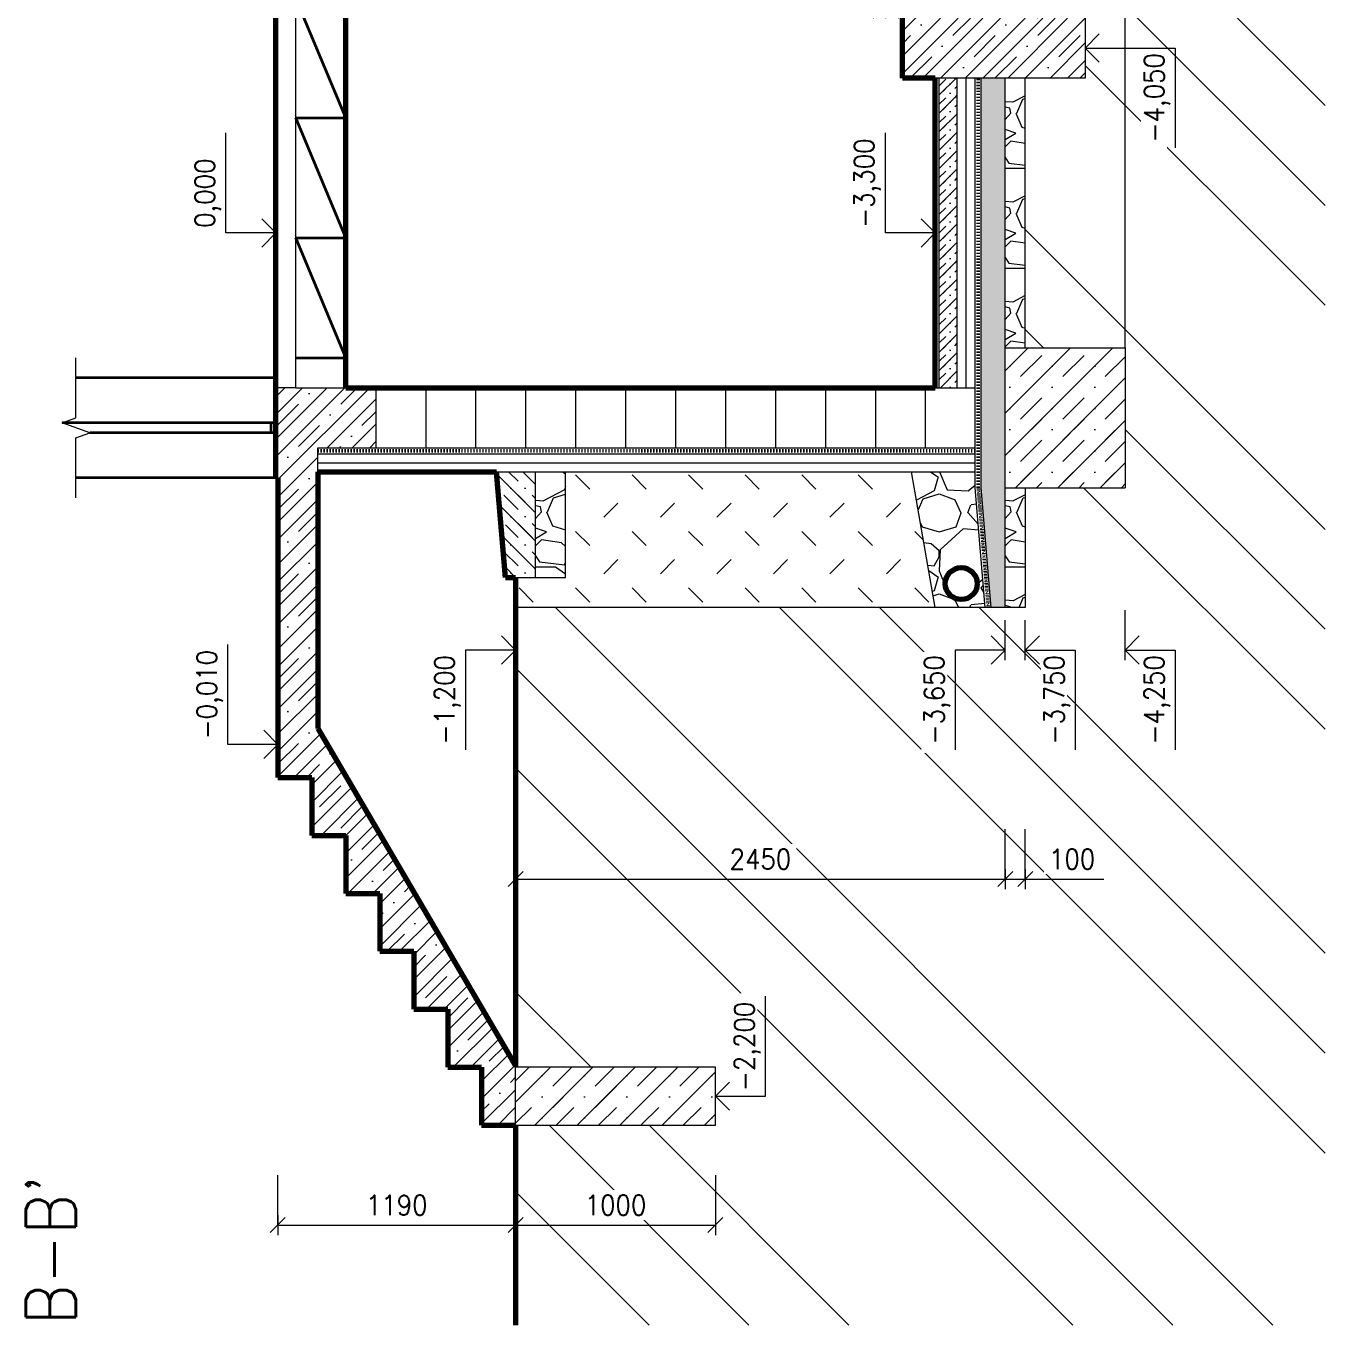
# Model space of a CAD drawing. Header units: millimetres. Extents: x 1661 to 67848, y 26800 to 53490.
# Drawn here: x 61348 to 67848, y 35800 to 42301 of the extents above; entities that cross this region are included whole.
import ezdxf

# ---------------------------------------------------------------- set-up
doc = ezdxf.new("R2010")
doc.units = ezdxf.units.MM
doc.header["$MEASUREMENT"] = 0
doc.linetypes.add('ACAD_ISO02W100', pattern=[15, 12, -3])
doc.linetypes.add('ACAD_ISO03W100', pattern=[30, 12, -18])
doc.layers.get('Defpoints').update_dxf_attribs({"color": 8})
for name, color, linetype, lineweight in [('0.18', 51, 'Continuous', 18), ('0.25', 7, 'Continuous', 25), ('0.35', 6, 'Continuous', 35), ('0.6', 10, 'Continuous', 60), ('0.7', 30, 'Continuous', 70), ('Hydroizolácia', 50, 'ACAD_ISO03W100', 50)]:
    doc.layers.add(name, color=color, linetype=linetype, lineweight=lineweight)
doc.styles.add('MyTextStyle', font='romans.shx', dxfattribs={"width": 0.9})
doc.linetypes.add('TEPELNAIZOLACIA', pattern='A,0.004,[1,tepelnaizolacia,S=1,R=360,X=0,Y=0],-400', length=400.004)
doc.dimstyles.new('Standard SK int', dxfattribs={"dimtxt": 100, "dimasz": 75, "dimexe": 50, "dimexo": 0, "dimgap": 50, "dimtad": 1, "dimdec": 0, "dimrnd": 5, "dimzin": 0, "dimtxsty": 'MyTextStyle', "dimblk": 'OBLIQUE', "dimcen": 0, "dimclrd": 51, "dimclre": 51, "dimadec": 0, "dimazin": 1, "dimtm": 1e-09, "dimtfac": 1, "dimtdec": 0, "dimtofl": 0, "dimtmove": 0, "dimatfit": 2, "dimfxl": 50, "dimfxlon": 1, "dimtfill": 1, "dimtfillclr": 250, "dimtolj": 1, "dimtzin": 0, "dimlwd": 18, "dimlwe": 18, "dimarcsym": 0})
pattern_1 = [(228.01279, (12273.364, 10360.965), (-4000, -4500), [67.268, -6659.544]), (184.96974, (12228.364, 10310.965), (6000, 500), [115.434, -11427.9624]), (132.510447, (12113.364, 10300.965), (5000, -5500), [81.394, -8058.0163]), (267.27369, (11918.364, 10175.965), (500, 10000), [105.119, -10406.779]), (292.833654, (11913.364, 10070.965), (-2500, 6000), [103.0775, -10204.6866]), (357.27369, (11953.364, 9975.965), (-10000, 500), [105.119, -10406.779]), (37.69424, (12058.364, 9970.965), (-6500, -5000), [139.0145, -13762.4243]), (72.25533, (12168.364, 10055.965), (3500, 11000), [131.244, -12993.1607]), (121.429566, (12208.364, 10180.965), (-4000, 6500), [105.475, -10442.0366]), (175.23636, (12153.364, 10270.965), (5500, -500), [120.416, -5900.3813]), (222.397438, (12033.364, 10280.965), (-6000, -5500), [155.724, -15416.6875]), (138.814075, (12413.364, 10170.965), (-3500, 3000), [53.1505, -5261.9224]), (171.469234, (12373.364, 10205.965), (6500, -1000), [101.1185, -10010.7557]), (225, (12273.36, 10220.97), (-6e-14, -500), [70.7105, -636.3963]), (203.19859, (12238.364, 10280.965), (2500, 1000), [38.079, -3769.8076]), (291.80141, (12203.36, 10265.965), (-500, 1500), [53.8515, -2638.731]), (30.96376, (12223.36, 10215.965), (1500, 1000), [87.4645, -2828.0114]), (161.56505, (12298.36, 10260.97), (1000, -500), [63.2455, -1517.8933]), (16.38954, (11913.364, 10265.965), (5000, 1500), [88.6, -8771.4226]), (70.346176, (11998.364, 10290.965), (-2000, -5500), [74.3305, -7358.704]), (293.19859, (12298.364, 10360.965), (-1000, 2500), [76.1575, -3731.729]), (343.61046, (12328.364, 10290.965), (-5000, 1500), [88.6, -8771.4226]), (339.44395, (11913.364, 9955.965), (-2500, 1000), [85.44, -4186.562]), (294.77514, (11993.364, 9925.965), (-2500, 5500), [71.589, -7087.3215]), (66.80141, (12303.364, 9860.965), (1000, 2500), [76.1575, -3731.729]), (17.354025, (12333.364, 9930.965), (-6500, -2000), [83.8155, -8297.7118]), (69.44395, (12058.364, 9860.965), (-1000, -2500), [42.72, -4229.282]), (101.30993, (12273.36, 9860.97), (-500, 2000), [25.495, -2524.0148]), (165.96376, (12268.36, 9885.97), (1500, -500), [103.0775, -1958.4753]), (186.009006, (12168.364, 9910.965), (5000, 500), [95.525, -9456.9616]), (303.69007, (12223.36, 10170.97), (-500, 1000), [72.111, -1730.6646]), (353.157227, (12263.364, 10110.965), (8500, -1000), [125.897, -12463.7813]), (60.9454, (12388.364, 10095.965), (-2000, -3500), [51.478, -5096.337]), (90, (12413.36, 10140.97), (-500, 500), [30, -470]), (120.25644, (12158.364, 9925.965), (2000, -3500), [69.462, -6876.76]), (48.01279, (12123.364, 9985.965), (4000, 4500), [134.536, -6592.276]), (0, (12213.36, 10085.97), (500, 500), [130, -370]), (325.304846, (12343.364, 10085.965), (5000, -3500), [79.057, -7826.637]), (254.0546, (12408.364, 10040.965), (-500, -2000), [72.801, -3567.254]), (207.645975, (12388.364, 9970.965), (-9500, -5000), [118.5325, -11734.737]), (175.42608, (12283.364, 9915.965), (-6500, 500), [125.3995, -12414.5367])]

# ---------------------------------------------------------------- blocks, each defined once
blk = doc.blocks.new('_Oblique')
at = {"color": 0, "linetype": 'ByBlock', "lineweight": -2}
blk.add_line((-0.5, -0.5), (0.5, 0.5), dxfattribs=at)
blk = doc.blocks.new('*D113')
at = {"layer": '0.25', "color": 51, "linetype": 'Continuous', "lineweight": 18, "transparency": 16777216}
for p, q in [((62608, 36350.5), (62608, 36250.5)), ((63798, 36350.5), (63798, 36250.5)), ((62608, 36300.5), (63798, 36300.5))]:
    blk.add_line(p, q, dxfattribs=at)
at = {"layer": 'Defpoints', "color": 0, "transparency": 16777216}
for p in [(62608, 38540.5), (63798, 38540.5), (63798, 36300.5)]:
    blk.add_point(p, dxfattribs=at)
at = {"layer": '0.25', "color": 51, "lineweight": 18, "transparency": 16777216, "xscale": 75, "yscale": 75, "zscale": 75, "rotation": 180}
blk.add_blockref('_Oblique', (62608, 36300.5), dxfattribs=at)
at = {"layer": '0.25', "color": 51, "lineweight": 18, "transparency": 16777216, "xscale": 75, "yscale": 75, "zscale": 75}
blk.add_blockref('_Oblique', (63798, 36300.5), dxfattribs=at)
at = {"layer": '0.25', "color": 0, "transparency": 16777216, "insert": (63203, 36400.5), "char_height": 100, "attachment_point": 5, "style": 'MyTextStyle', "bg_fill": 3, "box_fill_scale": 1.25, "bg_fill_color": 256, "bg_fill_true_color": 13158600, "bg_fill_transparency": 0}
blk.add_mtext('\\A1;1190', dxfattribs=at)
blk = doc.blocks.new('*D114')
at = {"layer": '0.25', "color": 51, "linetype": 'Continuous', "lineweight": 18, "transparency": 16777216}
for p, q in [((63798, 36350.5), (63798, 36250.5)), ((64798, 36350.5), (64798, 36250.5)), ((63798, 36300.5), (64798, 36300.5))]:
    blk.add_line(p, q, dxfattribs=at)
at = {"layer": 'Defpoints', "color": 0, "transparency": 16777216}
for p in [(63798, 38540.5), (64798, 37090.5), (64798, 36300.5)]:
    blk.add_point(p, dxfattribs=at)
at = {"layer": '0.25', "color": 51, "lineweight": 18, "transparency": 16777216, "xscale": 75, "yscale": 75, "zscale": 75, "rotation": 180}
blk.add_blockref('_Oblique', (63798, 36300.5), dxfattribs=at)
at = {"layer": '0.25', "color": 51, "lineweight": 18, "transparency": 16777216, "xscale": 75, "yscale": 75, "zscale": 75}
blk.add_blockref('_Oblique', (64798, 36300.5), dxfattribs=at)
at = {"layer": '0.25', "color": 0, "transparency": 16777216, "insert": (64298, 36400.5), "char_height": 100, "attachment_point": 5, "style": 'MyTextStyle', "bg_fill": 3, "box_fill_scale": 1.25, "bg_fill_color": 256, "bg_fill_true_color": 13158600, "bg_fill_transparency": 0}
blk.add_mtext('\\A1;1000', dxfattribs=at)
blk = doc.blocks.new('*D115')
at = {"layer": '0.25', "color": 51, "linetype": 'Continuous', "lineweight": 18, "transparency": 16777216}
for p, q in [((63798, 38081.8), (63798, 37981.8)), ((63798, 38031.8), (66248, 38031.8)), ((66248, 38081.8), (66248, 37981.8))]:
    blk.add_line(p, q, dxfattribs=at)
at = {"layer": 'Defpoints', "color": 0, "transparency": 16777216}
for p in [(63798, 39390.5), (66248, 39390.5), (66248, 38031.8)]:
    blk.add_point(p, dxfattribs=at)
at = {"layer": '0.25', "color": 51, "lineweight": 18, "transparency": 16777216, "xscale": 75, "yscale": 75, "zscale": 75, "rotation": 180}
blk.add_blockref('_Oblique', (63798, 38031.8), dxfattribs=at)
at = {"layer": '0.25', "color": 51, "lineweight": 18, "transparency": 16777216, "xscale": 75, "yscale": 75, "zscale": 75}
blk.add_blockref('_Oblique', (66248, 38031.8), dxfattribs=at)
at = {"layer": '0.25', "color": 0, "transparency": 16777216, "insert": (65023, 38131.8), "char_height": 100, "attachment_point": 5, "style": 'MyTextStyle', "bg_fill": 3, "box_fill_scale": 1.25, "bg_fill_color": 256, "bg_fill_true_color": 13158600, "bg_fill_transparency": 0}
blk.add_mtext('\\A1;2450', dxfattribs=at)
blk = doc.blocks.new('*D116')
at = {"layer": '0.25', "color": 51, "linetype": 'Continuous', "lineweight": 18, "transparency": 16777216}
for p, q in [((66248, 38081.8), (66248, 37981.8)), ((66248, 38031.8), (66348, 38031.8)), ((66348, 38081.8), (66348, 37981.8)), ((66348, 38031.8), (66741.5, 38031.8))]:
    blk.add_line(p, q, dxfattribs=at)
at = {"layer": 'Defpoints', "color": 0, "transparency": 16777216}
for p in [(66248, 39390.5), (66348, 39390.5), (66348, 38031.8)]:
    blk.add_point(p, dxfattribs=at)
at = {"layer": '0.25', "color": 51, "lineweight": 18, "transparency": 16777216, "xscale": 75, "yscale": 75, "zscale": 75, "rotation": 180}
blk.add_blockref('_Oblique', (66248, 38031.8), dxfattribs=at)
at = {"layer": '0.25', "color": 51, "lineweight": 18, "transparency": 16777216, "xscale": 75, "yscale": 75, "zscale": 75}
blk.add_blockref('_Oblique', (66348, 38031.8), dxfattribs=at)
at = {"layer": '0.25', "color": 0, "transparency": 16777216, "insert": (66582.3, 38131.8), "char_height": 100, "attachment_point": 5, "style": 'MyTextStyle', "bg_fill": 3, "box_fill_scale": 1.25, "bg_fill_color": 256, "bg_fill_true_color": 13158600, "bg_fill_transparency": 0}
blk.add_mtext('\\A1;100', dxfattribs=at)
blk = doc.blocks.new('*D121')
at = {"layer": '0.25', "color": 51, "linetype": 'Continuous', "lineweight": 18, "transparency": 16777216}
for p, q in [((66248, 43055.3), (66248, 43155.3)), ((66248, 43105.3), (66648, 43105.3)), ((66648, 43055.3), (66648, 43155.3))]:
    blk.add_line(p, q, dxfattribs=at)
at = {"layer": 'Defpoints', "color": 0, "transparency": 16777216}
for p in [(66648, 43105.3), (66248, 42040.5), (66648, 42040.5)]:
    blk.add_point(p, dxfattribs=at)
at = {"layer": '0.25', "color": 51, "lineweight": 18, "transparency": 16777216, "xscale": 75, "yscale": 75, "zscale": 75, "rotation": 180}
blk.add_blockref('_Oblique', (66248, 43105.3), dxfattribs=at)
at = {"layer": '0.25', "color": 51, "lineweight": 18, "transparency": 16777216, "xscale": 75, "yscale": 75, "zscale": 75}
blk.add_blockref('_Oblique', (66648, 43105.3), dxfattribs=at)
at = {"layer": '0.25', "color": 0, "transparency": 16777216, "insert": (66448, 43205.3), "char_height": 100, "attachment_point": 5, "style": 'MyTextStyle', "bg_fill": 3, "box_fill_scale": 1.25, "bg_fill_color": 256, "bg_fill_true_color": 13158600, "bg_fill_transparency": 0}
blk.add_mtext('\\A1;400', dxfattribs=at)
blk = doc.blocks.new('*D122')
at = {"layer": '0.25', "color": 51, "linetype": 'Continuous', "lineweight": 18, "transparency": 16777216}
for p, q in [((66098, 43055.3), (66098, 43155.3)), ((66248, 43105.3), (66098, 43105.3)), ((66248, 43055.3), (66248, 43155.3))]:
    blk.add_line(p, q, dxfattribs=at)
at = {"layer": 'Defpoints', "color": 0, "transparency": 16777216}
for p in [(66098, 43105.3), (66098, 42040.5), (66248, 42040.5)]:
    blk.add_point(p, dxfattribs=at)
at = {"layer": '0.25', "color": 51, "lineweight": 18, "transparency": 16777216, "xscale": 75, "yscale": 75, "zscale": 75, "rotation": 180}
blk.add_blockref('_Oblique', (66098, 43105.3), dxfattribs=at)
at = {"layer": '0.25', "color": 51, "lineweight": 18, "transparency": 16777216, "xscale": 75, "yscale": 75, "zscale": 75}
blk.add_blockref('_Oblique', (66248, 43105.3), dxfattribs=at)
at = {"layer": '0.25', "color": 0, "transparency": 16777216, "insert": (66173, 43275.3), "char_height": 100, "attachment_point": 5, "style": 'MyTextStyle', "bg_fill": 3, "box_fill_scale": 1.25, "bg_fill_color": 256, "bg_fill_true_color": 13158600, "bg_fill_transparency": 0}
blk.add_mtext('\\A1;150', dxfattribs=at)
blk = doc.blocks.new('*D123')
at = {"layer": '0.25', "color": 51, "linetype": 'Continuous', "lineweight": 18, "transparency": 16777216}
for p, q in [((65898, 43105.3), (65491.5, 43105.3)), ((65898, 43055.3), (65898, 43155.3)), ((66098, 43105.3), (65898, 43105.3)), ((66098, 43055.3), (66098, 43155.3))]:
    blk.add_line(p, q, dxfattribs=at)
at = {"layer": 'Defpoints', "color": 0, "transparency": 16777216}
for p in [(65898, 43105.3), (65898, 42040.5), (66098, 42040.5)]:
    blk.add_point(p, dxfattribs=at)
at = {"layer": '0.25', "color": 51, "lineweight": 18, "transparency": 16777216, "xscale": 75, "yscale": 75, "zscale": 75, "rotation": 180}
blk.add_blockref('_Oblique', (65898, 43105.3), dxfattribs=at)
at = {"layer": '0.25', "color": 51, "lineweight": 18, "transparency": 16777216, "xscale": 75, "yscale": 75, "zscale": 75}
blk.add_blockref('_Oblique', (66098, 43105.3), dxfattribs=at)
at = {"layer": '0.25', "color": 0, "transparency": 16777216, "insert": (65657.3, 43205.3), "char_height": 100, "attachment_point": 5, "style": 'MyTextStyle', "bg_fill": 3, "box_fill_scale": 1.25, "bg_fill_color": 256, "bg_fill_true_color": 13158600, "bg_fill_transparency": 0}
blk.add_mtext('\\A1;200', dxfattribs=at)

msp = doc.modelspace()

# ---------------------------------------------------------------- hatches: boundary and pattern name
at = {"layer": '0.18'}
h = msp.add_hatch(dxfattribs=at)
h.set_pattern_fill('ZEMINAPOVODNA', color=256, scale=500, angle=90, pattern_type=2)
h.set_pattern_definition([(135, (11913.4, 9861), (-2121.32, 1e-13), []), (135, (11913.4, 10361), (-2121.32, 1e-13), []), (135, (11913.4, 10861), (-2121.32, 1e-13), [])])
h.paths.add_polyline_path([(67848, 53490.5), (63798, 53490.5), (63798, 51490.5), (66348, 51490.5), (66348, 50890.5), (66848, 50890.5), (66848, 50190.5), (66348, 50190.5), (66348, 46640.5), (66748, 46640.5), (66748, 45840.5), (66348, 45840.5), (66348, 42340.5), (66648, 42340.5), (66648, 42040.5), (66348, 42040.5), (66348, 40690.5), (66848, 40690.5), (66848, 39990.5), (66348, 39990.5), (66348, 39390.5), (63798, 39390.5), (63798, 37090.5), (64798, 37090.5), (64798, 36800.5), (63798, 36800.5), (63798, 35800.5), (67848, 35800.5)])
h = msp.add_hatch(dxfattribs=at)
h.set_pattern_fill('BETONBEZVYSTUZE', color=256, scale=75, angle=90, pattern_type=2)
h.set_pattern_definition([(135, (66192.965, 40065.496), (-106.066, 6e-15), []), (135, (66117.965, 40140.496), (-53.03301, 3e-15), [75, -37.5, 0, -37.5])])
h.paths.add_polyline_path([(66248, 42040.5), (66128, 42040.5), (66128, 39990.5), (66178, 39390.5), (66248, 39390.5)])
h.paths.add_polyline_path([(66128, 42340.5), (66248, 42340.5), (66248, 51490.5), (66178, 51490.5), (66128, 50890.5)])
h = msp.add_hatch(dxfattribs=at)
h.set_pattern_fill('BETONSVYSTUZOU', color=256, scale=150, pattern_type=2)
h.set_pattern_definition([(45, (66047.96, 42040.5), (0, 212.132), []), (45, (66197.96, 42040.5), (106.066, 318.198), [150, -75, 0, -75]), (45, (66347.96, 42040.5), (0, 212.132), [])])
h.paths.add_polyline_path([(65898, 42040.5), (66648, 42040.5), (66648, 42340.5), (65904.2, 42340.5), (65898, 42351.8), (65534.4, 43012.8), (65468.7, 42976.6), (65479.9, 42904.4), (65424.9, 42952.5), (65403, 42940.5), (65403, 42640.5), (65568, 42640.5), (65568, 42340.5), (65733, 42340.5), (65733, 42040.5)])
h = msp.add_hatch(dxfattribs=at)
h.set_pattern_fill('BETONBEZVYSTUZE', color=256, scale=65, pattern_type=2)
h.set_pattern_definition([(45, (66022.965, 46105.496), (0, 91.9239), []), (45, (66087.965, 46170.496), (0, 45.96194), [65, -32.5, 0, -32.5])])
h.paths.add_polyline_path([(66008, 42040.5), (65918, 42040.5), (65918, 40490.5), (66008, 40490.5)])
h = msp.add_hatch(dxfattribs=at)
h.set_pattern_fill('GRAVEL', color=256, scale=500)
h.set_pattern_definition(pattern_1)
h.paths.add_polyline_path([(66248, 40690.5), (66348, 40690.5), (66348, 42040.5), (66248, 42040.5)])
h = msp.add_hatch(dxfattribs=at)
h.set_pattern_fill('BETONBEZVYSTUZE', color=256, scale=150, pattern_type=2)
h.set_pattern_definition([(45, (-435.22, 11015.76), (0, 212.13203), []), (45, (-285.22, 11165.756), (0, 106.06602), [150, -75, 0, -75])])
h.paths.add_polyline_path([(66248, 39990.5), (66848, 39990.5), (66848, 40690.5), (66248, 40690.5)])
h = msp.add_hatch(dxfattribs=at)
h.set_pattern_fill('BETONSVYSTUZOU', color=256, scale=150, pattern_type=2)
h.set_pattern_definition([(45, (13982.67, 9860.97), (0, 212.13203), []), (45, (14132.67, 9860.97), (106.066, 318.19805), [150, -75, 0, -75]), (45, (14282.67, 9860.97), (0, 212.13203), [])])
h.paths.add_polyline_path([(62808, 38785.9), (62808, 40190.5), (63098, 40190.5), (63098, 40490.5), (62948, 40490.5), (62698, 40490.5), (62598, 40490.5), (62598, 40040.5), (62608, 40040.5), (62608, 38540.5), (62778, 38540.5), (62778, 38250.5), (62948, 38250.5), (62948, 37960.5), (63118, 37960.5), (63118, 37670.5), (63288, 37670.5), (63288, 37380.5), (63458, 37380.5), (63458, 37090.5), (63628, 37090.5), (63628, 36800.5), (63798, 36800.5), (63798, 37097.1)])
h = msp.add_hatch(dxfattribs=at)
h.set_pattern_fill('BETONBEZVYSTUZE', color=256, scale=100, angle=90, pattern_type=2)
h.set_pattern_definition([(135, (63697.96, 39640.5), (-141.421, 9e-15), []), (135, (63597.965, 39740.496), (-70.7107, 4e-15), [100, -50, 0, -50])])
h.paths.add_polyline_path([(63898, 40070.5), (63748, 40070.5), (63701.6, 40070.5), (63722.6, 39830.9), (63748, 39805.5), (63726.6, 39784.2), (63748, 39540.5), (63798, 39540.5), (63898, 39540.5)])
h = msp.add_hatch(dxfattribs=at)
h.set_pattern_fill('ZEMINANASYPANA', color=256, scale=100, pattern_type=2)
h.set_pattern_definition([(45, (11913.36, 9860.97), (0, 282.8427), [100, -300]), (135, (12125.46, 10002.39), (-282.8427, 2e-14), [100, -300])])
h.paths.add_polyline_path([(65778.1, 40070.5), (64048, 40070.5), (64048, 39540.5), (63798, 39540.5), (63798, 39390.5), (65898, 39390.5)])
h = msp.add_hatch(dxfattribs=at)
h.set_pattern_fill('GRAVEL', color=256, scale=500)
h.set_pattern_definition([(228.01279, (-75.224, 11365.756), (-4000, -4500), [67.268, -6659.544]), (184.96974, (-120.224, 11315.756), (6000, 500), [115.434, -11427.9624]), (132.510447, (-235.224, 11305.756), (5000, -5500), [81.394, -8058.0163]), (267.27369, (-430.224, 11180.756), (500, 10000), [105.119, -10406.779]), (292.833654, (-435.224, 11075.756), (-2500, 6000), [103.0775, -10204.6866]), (357.27369, (-395.224, 10980.756), (-10000, 500), [105.119, -10406.779]), (37.69424, (-290.224, 10975.756), (-6500, -5000), [139.0145, -13762.4243]), (72.255328, (-180.224, 11060.756), (3500, 11000), [131.244, -12993.1607]), (121.429566, (-140.224, 11185.756), (-4000, 6500), [105.475, -10442.0366]), (175.23636, (-195.224, 11275.756), (5500, -500), [120.416, -5900.3813]), (222.397438, (-315.224, 11285.756), (-6000, -5500), [155.724, -15416.6875]), (138.814075, (64.776, 11175.756), (-3500, 3000), [53.1505, -5261.9224]), (171.469234, (24.776, 11210.756), (6500, -1000), [101.1185, -10010.7557]), (225, (-75.22, 11225.76), (-6e-14, -500), [70.7105, -636.3963]), (203.19859, (-110.224, 11285.756), (2500, 1000), [38.079, -3769.8076]), (291.80141, (-145.22, 11270.76), (-500, 1500), [53.8515, -2638.731]), (30.96376, (-125.22, 11220.76), (1500, 1000), [87.4645, -2828.0114]), (161.56505, (-50.22, 11265.76), (1000, -500), [63.2455, -1517.8933]), (16.38954, (-435.224, 11270.756), (5000, 1500), [88.6, -8771.4226]), (70.346176, (-350.224, 11295.756), (-2000, -5500), [74.3305, -7358.704]), (293.19859, (-50.224, 11365.756), (-1000, 2500), [76.1575, -3731.729]), (343.61046, (-20.224, 11295.756), (-5000, 1500), [88.6, -8771.4226]), (339.443955, (-435.224, 10960.756), (-2500, 1000), [85.44, -4186.562]), (294.77514, (-355.224, 10930.756), (-2500, 5500), [71.589, -7087.3215]), (66.80141, (-45.224, 10865.756), (1000, 2500), [76.1575, -3731.729]), (17.354025, (-15.224, 10935.756), (-6500, -2000), [83.8155, -8297.7118]), (69.443955, (-290.224, 10865.756), (-1000, -2500), [42.72, -4229.282]), (101.30993, (-75.22, 10865.76), (-500, 2000), [25.495, -2524.0148]), (165.96376, (-80.22, 10890.76), (1500, -500), [103.0775, -1958.4753]), (186.009006, (-180.224, 10915.756), (5000, 500), [95.525, -9456.9616]), (303.69007, (-125.22, 11175.76), (-500, 1000), [72.111, -1730.6646]), (353.157227, (-85.224, 11115.756), (8500, -1000), [125.897, -12463.7813]), (60.945396, (39.776, 11100.756), (-2000, -3500), [51.478, -5096.337]), (90, (64.8, 11145.76), (-500, 500), [30, -470]), (120.25644, (-190.224, 10930.756), (2000, -3500), [69.462, -6876.76]), (48.01279, (-225.224, 10990.756), (4000, 4500), [134.536, -6592.276]), (0, (-135.2, 11090.76), (500, 500), [130, -370]), (325.304846, (-5.224, 11090.756), (5000, -3500), [79.057, -7826.637]), (254.0546, (59.776, 11045.756), (-500, -2000), [72.801, -3567.254]), (207.645975, (39.776, 10975.756), (-9500, -5000), [118.5325, -11734.737]), (175.42608, (-65.224, 10920.756), (-6500, 500), [125.3995, -12414.5367])])
h.paths.add_polyline_path([(63898, 39540.5), (63948, 39540.5), (64048, 39540.5), (64048, 40070.5), (63898, 40070.5)])
h = msp.add_hatch(dxfattribs=at)
h.set_pattern_fill('GRAVEL', color=256, scale=500)
h.set_pattern_definition(pattern_1)
h.paths.add_polyline_path([(65898, 39390.5), (66148, 39390.5), (66098, 39990.5), (66098, 40070.5), (65778.1, 40070.5)])
h.paths.add_polyline_path([(66108, 39510.5, -1), (65948, 39510.5, -1)], flags=16)
h = msp.add_hatch(dxfattribs=at)
h.set_pattern_fill('GRAVEL', color=256, scale=500)
h.set_pattern_definition([(228.01279, (-225.224, 11365.756), (-4000, -4500), [67.268, -6659.544]), (184.96974, (-270.224, 11315.756), (6000, 500), [115.434, -11427.9624]), (132.510447, (-385.224, 11305.756), (5000, -5500), [81.394, -8058.0163]), (267.27369, (-580.224, 11180.756), (500, 10000), [105.119, -10406.779]), (292.833654, (-585.224, 11075.756), (-2500, 6000), [103.0775, -10204.6866]), (357.27369, (-545.224, 10980.756), (-10000, 500), [105.119, -10406.779]), (37.69424, (-440.224, 10975.756), (-6500, -5000), [139.0145, -13762.4243]), (72.255328, (-330.224, 11060.756), (3500, 11000), [131.244, -12993.1607]), (121.429566, (-290.224, 11185.756), (-4000, 6500), [105.475, -10442.0366]), (175.23636, (-345.224, 11275.756), (5500, -500), [120.416, -5900.3813]), (222.397438, (-465.224, 11285.756), (-6000, -5500), [155.724, -15416.6875]), (138.814075, (-85.224, 11175.756), (-3500, 3000), [53.1505, -5261.9224]), (171.469234, (-125.224, 11210.756), (6500, -1000), [101.1185, -10010.7557]), (225, (-225.22, 11225.76), (-6e-14, -500), [70.7105, -636.3963]), (203.19859, (-260.224, 11285.756), (2500, 1000), [38.079, -3769.8076]), (291.80141, (-295.22, 11270.76), (-500, 1500), [53.8515, -2638.731]), (30.96376, (-275.22, 11220.76), (1500, 1000), [87.4645, -2828.0114]), (161.56505, (-200.22, 11265.76), (1000, -500), [63.2455, -1517.8933]), (16.38954, (-585.224, 11270.756), (5000, 1500), [88.6, -8771.4226]), (70.346176, (-500.224, 11295.756), (-2000, -5500), [74.3305, -7358.704]), (293.19859, (-200.224, 11365.756), (-1000, 2500), [76.1575, -3731.729]), (343.61046, (-170.224, 11295.756), (-5000, 1500), [88.6, -8771.4226]), (339.443955, (-585.224, 10960.756), (-2500, 1000), [85.44, -4186.562]), (294.77514, (-505.224, 10930.756), (-2500, 5500), [71.589, -7087.3215]), (66.80141, (-195.224, 10865.756), (1000, 2500), [76.1575, -3731.729]), (17.354025, (-165.224, 10935.756), (-6500, -2000), [83.8155, -8297.7118]), (69.443955, (-440.224, 10865.756), (-1000, -2500), [42.72, -4229.282]), (101.30993, (-225.22, 10865.76), (-500, 2000), [25.495, -2524.0148]), (165.96376, (-230.22, 10890.76), (1500, -500), [103.0775, -1958.4753]), (186.009006, (-330.224, 10915.756), (5000, 500), [95.525, -9456.9616]), (303.69007, (-275.22, 11175.76), (-500, 1000), [72.111, -1730.6646]), (353.157227, (-235.224, 11115.756), (8500, -1000), [125.897, -12463.7813]), (60.945396, (-110.224, 11100.756), (-2000, -3500), [51.478, -5096.337]), (90, (-85.2, 11145.76), (-500, 500), [30, -470]), (120.256437, (-340.224, 10930.756), (2000, -3500), [69.462, -6876.76]), (48.01279, (-375.224, 10990.756), (4000, 4500), [134.536, -6592.276]), (0, (-285.2, 11090.76), (500, 500), [130, -370]), (325.304846, (-155.224, 11090.756), (5000, -3500), [79.057, -7826.637]), (254.0546, (-90.224, 11045.756), (-500, -2000), [72.801, -3567.254]), (207.645975, (-110.224, 10975.756), (-9500, -5000), [118.5325, -11734.737]), (175.42608, (-215.224, 10920.756), (-6500, 500), [125.3995, -12414.5367])])
h.paths.add_polyline_path([(66348, 39990.5), (66248, 39990.5), (66248, 39390.5), (66348, 39390.5)])
h = msp.add_hatch(dxfattribs=at)
h.set_pattern_fill('BETONBEZVYSTUZE', color=256, scale=150, pattern_type=2)
h.set_pattern_definition([(45, (13982.67, 10010.97), (0, 212.13203), []), (45, (14132.674, 10160.965), (0, 106.06602), [150, -75, 0, -75])])
h.paths.add_polyline_path([(63798, 37090.5), (63798, 36800.5), (64798, 36800.5), (64798, 37090.5)])

# ---------------------------------------------------------------- linework, layer by layer
for p, q in [((62698, 40490.5), (62698, 50810.5)), ((66648, 42340.5), (66648, 42040.5)), ((66648, 42190.5), (66718.7, 42261.2)), ((66648, 42190.5), (67098, 42190.5)), ((66648, 42190.5), (66718.7, 42119.8)), ((67098, 42190.5), (67098, 41690.5)), ((66648, 42040.5), (65898, 42040.5)), ((65918, 40490.5), (65918, 42040.5)), ((66008, 40490.5), (66008, 42040.5)), ((66098, 39990.5), (66098, 42040.5)), ((66128, 39990.5), (66128, 42040.5)), ((66248, 39390.5), (66248, 42040.5)), ((66348, 40690.5), (66348, 42040.5)), ((62348, 41265.5), (62348, 41765.5)), ((65648, 41265.5), (65648, 41765.5)), ((62598, 41265.5), (62527.3, 41336.2)), ((65898, 41265.5), (65827.3, 41336.2)), ((62598, 41265.5), (62348, 41265.5)), ((62598, 41265.5), (62527.3, 41194.8)), ((65898, 41265.5), (65648, 41265.5)), ((65898, 41265.5), (65827.3, 41194.8)), ((66248, 40690.5), (66848, 40690.5)), ((66848, 40690.5), (66848, 39990.5)), ((62698, 40490.5), (62598, 40490.5)), ((62698, 40490.5), (62948, 40490.5)), ((65898, 40490.5), (66098, 40490.5)), ((62808, 40190.5), (66098, 40190.5)), ((62808, 40070.5), (62808, 40190.5)), ((62808, 40160.5), (66098, 40160.5)), ((63701.6, 40070.5), (66098, 40070.5)), ((63898, 39540.5), (63898, 40070.5)), ((64048, 39540.5), (64048, 40070.5)), ((65898, 39390.5), (65778.1, 40070.5)), ((66148, 39390.5), (66098, 39990.5)), ((66178, 39390.5), (66128, 39990.5)), ((66248, 39990.5), (66848, 39990.5)), ((66348, 39990.5), (66348, 39390.5)), ((63798, 39540.5), (63898, 39540.5)), ((63898, 39540.5), (64048, 39540.5)), ((66248, 39390.5), (63798, 39390.5)), ((66348, 39390.5), (66248, 39390.5)), ((66248, 39128), (66248, 39328)), ((66348, 39128), (66348, 39328)), ((66848, 39128), (66848, 39378)), ((62358, 38705.9), (62358, 39205.9)), ((63798, 39178), (63727.3, 39248.7)), ((66248, 39178), (66177.3, 39248.7)), ((66348, 39178), (66418.7, 39248.7)), ((66848, 39178), (66918.7, 39248.7)), ((63798, 39178), (63548, 39178)), ((63548, 39178), (63548, 38678)), ((63798, 39178), (63727.3, 39107.3)), ((66248, 39178), (65998, 39178)), ((65998, 39178), (65998, 38678)), ((66248, 39178), (66177.3, 39107.3)), ((66348, 39178), (66598, 39178)), ((66348, 39178), (66418.7, 39107.3)), ((66598, 39178), (66598, 38678)), ((66848, 39178), (67098, 39178)), ((66848, 39178), (66918.7, 39107.3)), ((67098, 39178), (67098, 38678)), ((62608, 38705.9), (62537.3, 38776.6)), ((62608, 38705.9), (62358, 38705.9)), ((62608, 38705.9), (62537.3, 38635.1)), ((65048, 36945.5), (65048, 37445.5)), ((64798, 37090.5), (63798, 37090.5)), ((63798, 36800.5), (63798, 37090.5)), ((64798, 36800.5), (64798, 37090.5)), ((64798, 36945.5), (64868.7, 37016.2)), ((64798, 36945.5), (65048, 36945.5)), ((64798, 36945.5), (64868.7, 36874.8)), ((63798, 36800.5), (64798, 36800.5))]:
    msp.add_line(p, q, dxfattribs=at)
at = {"layer": '0.18', "linetype": 'ACAD_ISO02W100', "ltscale": 0.5}
msp.add_line((66848, 40690.5), (66848, 50190.5), dxfattribs=at)
at = {"layer": '0.18', "linetype": 'TEPELNAIZOLACIA', "ltscale": 0.0033}
for p, q in [((66053, 40490.5), (66053, 42040.5)), ((62808, 40115.5), (66098, 40115.5))]:
    msp.add_line(p, q, dxfattribs=at)
at = {"layer": '0.18', "linetype": 'Continuous', "ltscale": 0.25}
msp.add_line((63098, 40490.5), (63098, 40190.5), dxfattribs=at)
at = {"layer": '0.18', "linetype": 'ACAD_ISO02W100', "ltscale": 0.25}
for p, q in [((63348, 40490.5), (63348, 40190.5)), ((63598, 40490.5), (63598, 40190.5)), ((63598, 40490.5), (63598, 40190.5)), ((63848, 40490.5), (63848, 40190.5)), ((64098, 40490.5), (64098, 40190.5)), ((64348, 40490.5), (64348, 40190.5)), ((64598, 40490.5), (64598, 40190.5)), ((64848, 40490.5), (64848, 40190.5)), ((65098, 40490.5), (65098, 40190.5)), ((65348, 40490.5), (65348, 40190.5)), ((65598, 40490.5), (65598, 40190.5)), ((65848, 40490.5), (65848, 40190.5))]:
    msp.add_line(p, q, dxfattribs=at)
at = {"layer": '0.18', "linetype": 'Continuous'}
msp.add_lwpolyline([(61598, 39940.5), (61598, 40240.5), (61666.7, 40265.5), (61529.3, 40315.5), (61598, 40340.5), (61598, 40640.5)], dxfattribs=at)
at = {"layer": '0.35'}
for p, q in [((62948, 41840.5), (62698, 42440.5)), ((62948, 41240.5), (62698, 41840.5)), ((62698, 41840.5), (62948, 41840.5)), ((62948, 40640.5), (62698, 41240.5)), ((62698, 41240.5), (62948, 41240.5)), ((62698, 40640.5), (62948, 40640.5)), ((62598, 40540.5), (61598, 40540.5)), ((62598, 40315.5), (61529.3, 40315.5)), ((62598, 40315.5), (62573, 40315.5)), ((62573, 40315.5), (62573, 40265.5)), ((62598, 40265.5), (61666.7, 40265.5)), ((62598, 40040.5), (61598, 40040.5))]:
    msp.add_line(p, q, dxfattribs=at)
at = {"layer": '0.7'}
for p, q in [((62598, 40540.5), (62598, 46040.5)), ((62948, 40490.5), (62948, 46040.5)), ((65733, 42040.5), (65733, 42340.5)), ((65898, 42040.5), (65733, 42040.5)), ((65898, 40490.5), (65898, 42040.5)), ((62598, 40040.5), (62598, 40540.5)), ((62948, 40490.5), (65898, 40490.5)), ((62808, 40070.5), (63701.6, 40070.5)), ((62808, 40070.5), (62808, 38785.9)), ((63748, 39540.5), (63701.6, 40070.5)), ((62608, 40040.5), (62598, 40040.5)), ((62608, 40040.5), (62608, 38540.5)), ((63748, 39540.5), (63798, 39540.5)), ((63798, 39540.5), (63798, 37090.5)), ((62808, 38785.9), (63798, 37097.1)), ((62608, 38540.5), (62778, 38540.5)), ((62778, 38540.5), (62778, 38250.5)), ((62778, 38250.5), (62948, 38250.5)), ((62948, 38250.5), (62948, 37960.5)), ((62948, 37960.5), (63118, 37960.5)), ((63118, 37960.5), (63118, 37670.5)), ((63118, 37670.5), (63288, 37670.5)), ((63288, 37670.5), (63288, 37380.5)), ((63288, 37380.5), (63458, 37380.5)), ((63458, 37380.5), (63458, 37090.5)), ((63458, 37090.5), (63628, 37090.5)), ((63628, 37090.5), (63628, 36800.5)), ((63628, 36800.5), (63798, 36800.5)), ((63798, 36800.5), (63798, 35800.5))]:
    msp.add_line(p, q, dxfattribs=at)
msp.add_circle((66028, 39510.5), 80, dxfattribs=at)
at = {"layer": 'Hydroizolácia', "ltscale": 0.5}
for p, q in [((66113, 39990.5), (66113, 42040.5)), ((66098, 40175.5), (62808, 40175.5))]:
    msp.add_line(p, q, dxfattribs=at)
at = {"layer": 'Hydroizolácia', "ltscale": 0.25}
msp.add_line((66163, 39390.5), (66113, 39990.5), dxfattribs=at)

# ---------------------------------------------------------------- texts
at = {"layer": '0.6', "insert": (61598, 35800.5), "char_height": 250, "attachment_point": 7, "rotation": 90, "style": 'MyTextStyle'}
msp.add_mtext_dynamic_manual_height_columns("{\\Fromans|c238;B-B'}", width=835.415, gutter_width=500, heights=[0], dxfattribs=at)

# ---------------------------------------------------------------- next in the draw order: texts
at = {"layer": '0.25', "char_height": 100, "rotation": 90, "style": 'MyTextStyle', "bg_fill": 3, "box_fill_scale": 1.15, "bg_fill_color": 256, "bg_fill_transparency": 0}
for s, insert, attachment_point in [('{\\Fromans|c238;-4,050}', (67073, 42165.5), 9), ('{\\Fromans|c238;0,000}', (62323, 41290.5), 7), ('{\\Fromans|c238;-3,300}', (65623, 41290.5), 7), ('{\\Fromans|c238;-0,010}', (62333, 38730.9), 7), ('{\\Fromans|c238;-1,200}', (63523, 39153), 9), ('{\\Fromans|c238;-3,650}', (65973, 39153), 9), ('{\\Fromans|c238;-3,750}', (66573, 39153), 9), ('{\\Fromans|c238;-4,250}', (67073, 39153), 9), ('{\\Fromans|c238;-2,200}', (65023, 36970.5), 7)]:
    msp.add_mtext_dynamic_manual_height_columns(s, width=475, gutter_width=500, heights=[0], dxfattribs=dict(at, insert=insert, attachment_point=attachment_point))

# ---------------------------------------------------------------- next in the draw order: dimensions: what is measured, and where the dimension line sits
at = {"layer": '0.25'}
for base, p1, p2, picture, middle in [((66648, 43105.3), (66248, 42040.5), (66648, 42040.5), '*D121', (66448, 43205.3)), ((63798, 36300.5), (62608, 38540.5), (63798, 38540.5), '*D113', (63203, 36400.5))]:
    dim = msp.add_linear_dim(base=base, p1=p1, p2=p2, dimstyle='Standard SK int', dxfattribs=at)
    dim.commit()
    dim.dimension.update_dxf_attribs({"geometry": picture, "text_midpoint": middle})

# ---------------------------------------------------------------- next in the draw order: linework, layer by layer
at = {"layer": '0.18'}
msp.add_line((62608, 36300.5), (62608, 36550.5), dxfattribs=at)

# ---------------------------------------------------------------- next in the draw order: dimensions: what is measured, and where the dimension line sits
at = {"layer": '0.25'}
dim = msp.add_linear_dim(base=(66098, 43105.3), p1=(66248, 42040.5), p2=(66098, 42040.5), dimstyle='Standard SK int', override={"dimtmove": 1}, dxfattribs=at)
dim.commit()
dim.dimension.update_dxf_attribs({"geometry": '*D122', "text_midpoint": (66173, 43175.3), "dimtype": 160})
dim = msp.add_linear_dim(base=(64798, 36300.5), p1=(63798, 38540.5), p2=(64798, 37090.5), dimstyle='Standard SK int', override={"dimtmove": 1}, dxfattribs=at)
dim.commit()
dim.dimension.update_dxf_attribs({"geometry": '*D114', "text_midpoint": (64298, 36400.5)})

# ---------------------------------------------------------------- next in the draw order: linework, layer by layer
at = {"layer": '0.18'}
msp.add_line((64798, 36550.5), (64798, 36300.5), dxfattribs=at)

# ---------------------------------------------------------------- next in the draw order: dimensions: what is measured, and where the dimension line sits
at = {"layer": '0.25'}
dim = msp.add_linear_dim(base=(65898, 43105.3), p1=(66098, 42040.5), p2=(65898, 42040.5), dimstyle='Standard SK int', dxfattribs=at)
dim.commit()
dim.dimension.update_dxf_attribs({"geometry": '*D123', "text_midpoint": (65657.3, 43105.3), "dimtype": 160})
dim = msp.add_linear_dim(base=(66248, 38031.8), p1=(63798, 39390.5), p2=(66248, 39390.5), dimstyle='Standard SK int', override={"dimtmove": 1}, dxfattribs=at)
dim.commit()
dim.dimension.update_dxf_attribs({"geometry": '*D115', "text_midpoint": (65023, 38131.8)})

# ---------------------------------------------------------------- next in the draw order: dimensions: what is measured, and where the dimension line sits
dim = msp.add_linear_dim(base=(66348, 38031.8), p1=(66248, 39390.5), p2=(66348, 39390.5), dimstyle='Standard SK int', dxfattribs=at)
dim.commit()
dim.dimension.update_dxf_attribs({"geometry": '*D116', "text_midpoint": (66582.3, 38031.8), "dimtype": 160})

# ---------------------------------------------------------------- next in the draw order: linework, layer by layer
at = {"layer": '0.18'}
for p, q in [((66248, 38031.8), (66248, 38281.8)), ((66348, 38031.8), (66348, 38281.8))]:
    msp.add_line(p, q, dxfattribs=at)

doc.saveas('drawing.dxf')
